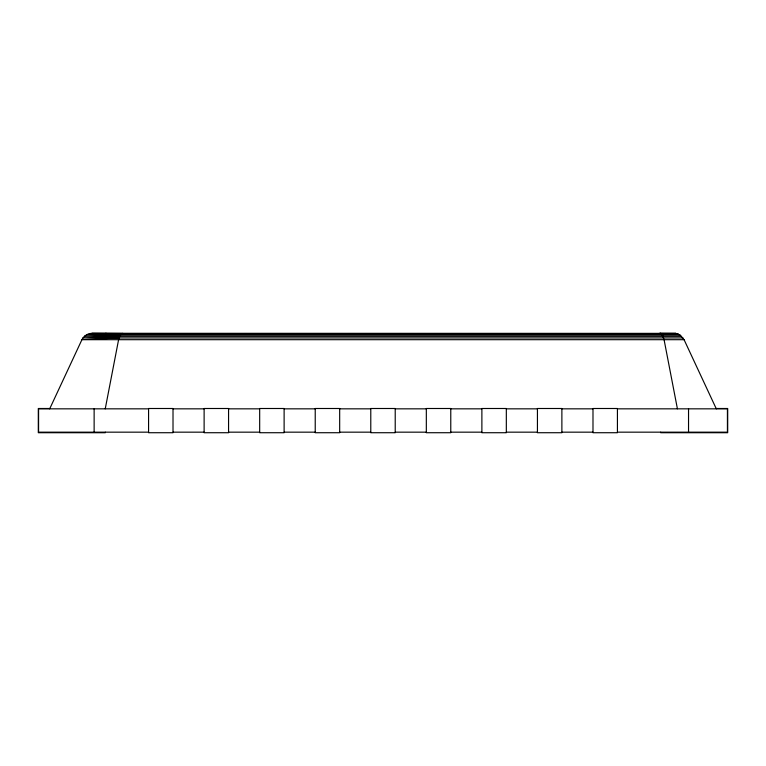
<?xml version="1.0" encoding="UTF-8"?>
<svg xmlns="http://www.w3.org/2000/svg" width="766" height="766" viewBox="0 0 766 766"><rect width="100%" height="100%" fill="white"/><g stroke="black" fill="none" stroke-linecap="round" stroke-linejoin="round"><path stroke-width="1.15" d="M105.239 408.833L118.596 339.692L120.291 335.02L122.761 333.277M49.694 408.833L81.924 339.692C83.724 335.862 87.774 333.334 91.997 333.277L676.033 333.469L679.969 335.02L684.076 339.692L716.306 408.833M104.999 333.603L106.101 333.277M683.042 337.94L119.017 337.94L81.924 339.692L684.076 339.692M681.663 336.341L119.592 336.341L82.996 337.883L119.017 337.94M675.775 334.129L678.054 334.043L675.784 333.986M679.969 335.02L120.291 335.02L84.432 336.255L119.592 336.341M678.054 334.043L121.085 334.043L86.73 334.608L120.291 335.02M662.159 333.593L676.033 333.469L659.899 333.277L661.001 333.603M676.033 333.469L89.335 333.603L121.085 334.043M49.847 408.498L38.3 408.498L38.3 432.723L105.296 432.723L105.296 432.168M716.153 408.498L727.7 408.498L727.7 432.723L660.704 432.723L660.704 432.168M148.575 408.833L38.578 408.833L38.578 432.168L148.575 432.168M173.011 408.833L204.12 408.833M228.565 408.833L259.674 408.833M284.119 408.833L315.228 408.833M339.673 408.833L370.782 408.833M395.218 408.833L426.327 408.833M450.772 408.833L481.881 408.833M506.326 408.833L537.435 408.833M561.88 408.833L592.989 408.833M617.425 408.833L727.422 408.833L727.422 432.168L617.425 432.168M173.011 432.168L204.12 432.168M228.565 432.168L259.674 432.168M284.119 432.168L315.228 432.168M339.673 432.168L370.782 432.168M395.218 432.168L426.327 432.168M450.772 432.168L481.881 432.168M506.326 432.168L537.435 432.168M561.88 432.168L592.989 432.168M91.997 333.277L121.928 333.469M659.899 333.277L662.37 335.02L664.074 339.692L677.422 408.833M688.538 408.833L688.538 432.168M94.132 408.833L94.132 432.168M173.011 408.498L148.575 408.498L148.575 432.723L173.011 432.723L173.011 408.498M228.565 408.498L204.12 408.498L204.12 432.723L228.565 432.723L228.565 408.498M284.119 408.498L259.674 408.498L259.674 432.723L284.119 432.723L284.119 408.498M339.673 408.498L315.228 408.498L315.228 432.723L339.673 432.723L339.673 408.498M395.218 408.498L370.782 408.498L370.782 432.723L395.218 432.723L395.218 408.498M450.772 408.498L426.327 408.498L426.327 432.723L450.772 432.723L450.772 408.498M506.326 408.498L481.881 408.498L481.881 432.723L506.326 432.723L506.326 408.498M561.88 408.498L537.435 408.498L537.435 432.723L561.88 432.723L561.88 408.498M617.425 408.498L592.989 408.498L592.989 432.723L617.425 432.723L617.425 408.498"/></g></svg>
